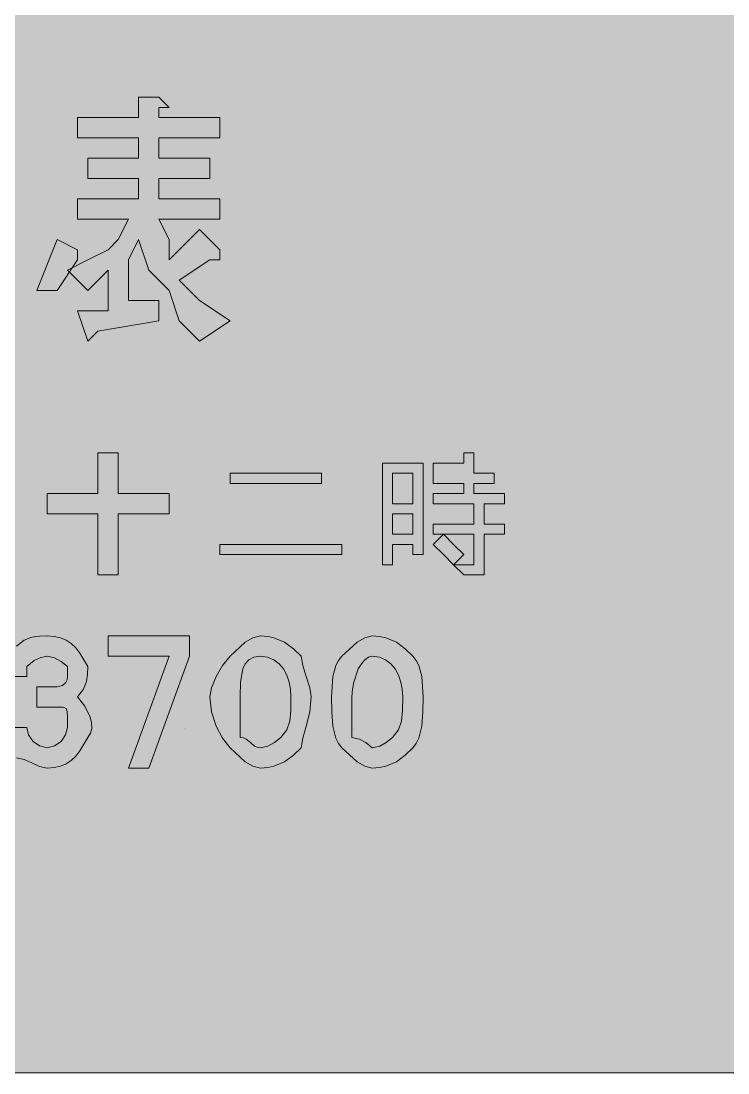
# Model space of a CAD drawing. Header units: metres. Extents: x 10 to 558, y 11 to 260.
# Drawn here: x 372.7 to 456.1, y 11.3 to 135.5 of the extents above; entities that cross this region are included whole.
import ezdxf

# ---------------------------------------------------------------- set-up
doc = ezdxf.new("R2010")
doc.units = ezdxf.units.M
for name, color, linetype, true_color in [('FILL_BLUE_0000FF', 7, 'Continuous', 0x0000ff), ('FILL_WHITE_FFFFFF', 7, 'Continuous', 0xffffff), ('STROKE_WHITE_FFFFFF', 7, 'Continuous', 0xffffff)]:
    doc.layers.add(name, color=color, linetype=linetype, true_color=true_color)

msp = doc.modelspace()

# ---------------------------------------------------------------- hatches: boundary and pattern name
at = {"layer": 'FILL_BLUE_0000FF', "true_color": 0x0000ff}
h = msp.add_hatch(color=7, dxfattribs=at)
h.dxf.hatch_style = 1
h.paths.add_polyline_path([(551.8, 259.63), (552.54, 259.47), (553.8, 258.93), (554.83, 258.16), (555.75, 257.28), (556.54, 256.78), (557.14, 256.19), (557.56, 255.55), (557.85, 254.88), (558.11, 253.57), (558.15, 252.48), (558.15, 18.48), (558.15, 16.08), (557.44, 15.2), (556.95, 14.43), (556.46, 13.89), (556.15, 13.73), (555.75, 13.68), (555.3, 12.89), (554.83, 12.29), (554.34, 11.87), (553.8, 11.58), (552.54, 11.32), (550.95, 11.28), (16.95, 11.28), (13.35, 11.28), (13.3, 11.68), (13.14, 11.99), (12.6, 12.48), (11.83, 12.97), (10.95, 13.68), (10.26, 14.6), (9.9, 15.63), (9.77, 16.89), (9.75, 18.48), (9.75, 252.48), (9.75, 254.88), (9.8, 255.28), (9.94, 255.59), (10.35, 256.08), (10.76, 256.57), (10.9, 256.88), (10.95, 257.28), (11.83, 257.47), (12.6, 257.88), (13.35, 258.48), (14.25, 258.67), (15.15, 259.08), (16.05, 259.49), (16.95, 259.68), (550.95, 259.68), (551.8, 259.63)])
at = {"layer": 'FILL_WHITE_FFFFFF', "true_color": 0xffffff}
h = msp.add_hatch(color=7, dxfattribs=at)
h.dxf.hatch_style = 1
h.paths.add_polyline_path([(386.55, 124.08), (386.55, 126.48), (388.95, 126.48), (390.15, 125.28), (388.95, 125.28), (388.95, 124.08), (396.15, 124.08), (396.15, 121.68), (388.95, 121.68), (388.95, 119.28), (394.95, 119.28), (394.95, 116.88), (388.95, 116.88), (388.95, 114.48), (396.15, 114.48), (396.15, 112.08), (388.95, 112.08), (390.15, 109.68), (390.15, 107.28), (393.75, 110.88), (396.15, 108.48), (396.15, 107.28), (394.95, 107.28), (391.35, 104.88), (393.75, 102.48), (397.35, 100.08), (393.75, 97.68), (391.35, 100.08), (390.15, 103.68), (387.75, 106.08), (386.55, 109.68), (385.35, 107.28), (385.35, 102.48), (388.95, 102.48), (388.95, 100.08), (381.75, 98.88), (380.55, 97.68), (379.35, 101.28), (382.95, 101.28), (382.95, 106.08), (380.55, 103.68), (378.15, 106.08), (380.55, 107.28), (382.95, 108.48), (384.15, 109.68), (385.35, 112.08), (379.35, 112.08), (379.35, 114.48), (386.55, 114.48), (386.55, 116.88), (380.55, 116.88), (380.55, 119.28), (386.55, 119.28), (386.55, 121.68), (379.35, 121.68), (379.35, 124.08), (386.55, 124.08)])
h = msp.add_hatch(color=7, dxfattribs=at)
h.dxf.hatch_style = 1
h.paths.add_polyline_path([(376.95, 109.68), (379.35, 108.48), (379.35, 107.28), (376.95, 103.68), (374.55, 103.68), (376.95, 109.68)])
h = msp.add_hatch(color=7, dxfattribs=at)
h.dxf.hatch_style = 1
h.paths.add_polyline_path([(384.15, 84.48), (384.15, 79.68), (390.15, 79.68), (390.15, 77.28), (384.15, 77.28), (384.15, 70.08), (381.75, 70.08), (381.75, 77.28), (375.75, 77.28), (375.75, 79.68), (381.75, 79.68), (381.75, 84.48), (382.95, 84.48), (384.15, 84.48)])
h = msp.add_hatch(color=7, dxfattribs=at)
h.dxf.hatch_style = 1
h.paths.add_polyline_path([(424.95, 80.88), (421.35, 80.88), (421.35, 83.28), (424.95, 83.28), (424.95, 84.48), (426.15, 84.48), (426.15, 82.08), (428.55, 82.08), (428.55, 80.88), (426.15, 80.88), (426.15, 79.68), (429.75, 79.68), (429.75, 78.48), (427.35, 78.48), (427.35, 76.08), (429.75, 76.08), (429.75, 74.88), (427.35, 74.88), (427.35, 71.28), (427.35, 70.08), (426.15, 70.08), (424.95, 70.08), (423.75, 71.28), (424.95, 71.28), (426.15, 71.28), (426.15, 72.48), (426.15, 74.88), (421.35, 74.88), (421.35, 76.08), (426.15, 76.08), (426.15, 78.48), (421.35, 78.48), (421.35, 79.68), (424.95, 79.68), (424.95, 80.88)])
h = msp.add_hatch(color=7, dxfattribs=at)
h.dxf.hatch_style = 1
h.paths.add_polyline_path([(418.95, 72.48), (418.95, 73.68), (416.55, 73.68), (416.55, 71.28), (415.35, 71.28), (415.35, 72.48), (415.35, 83.28), (420.15, 83.28), (420.15, 72.48), (418.95, 72.48)])
h.paths.add_polyline_path([(416.55, 82.08), (416.55, 78.48), (418.95, 78.48), (418.95, 82.08), (416.55, 82.08)], flags=16)
h.paths.add_polyline_path([(418.95, 77.28), (416.55, 77.28), (416.55, 74.88), (418.95, 74.88), (418.95, 77.28)], flags=16)
h = msp.add_hatch(color=7, dxfattribs=at)
h.dxf.hatch_style = 1
h.paths.add_polyline_path([(408.15, 82.08), (408.15, 80.88), (397.35, 80.88), (397.35, 82.08), (408.15, 82.08)])
h = msp.add_hatch(color=7, dxfattribs=at)
h.dxf.hatch_style = 1
h.paths.add_polyline_path([(423.75, 73.68), (424.95, 72.48), (423.75, 71.28), (422.55, 72.48), (421.35, 73.68), (422.55, 74.88), (423.75, 73.68)])
h = msp.add_hatch(color=7, dxfattribs=at)
h.dxf.hatch_style = 1
h.paths.add_polyline_path([(410.55, 73.68), (410.55, 72.48), (396.15, 72.48), (396.15, 73.68), (410.55, 73.68)])
h = msp.add_hatch(color=7, dxfattribs=at)
h.dxf.hatch_style = 1
h.paths.add_polyline_path([(378.15, 53.28), (378.13, 53.97), (378, 54.33), (377.64, 54.46), (376.95, 54.48), (374.55, 54.48), (374.55, 56.88), (376.95, 56.88), (377.55, 57.03), (377.96, 57.39), (378.1, 57.68), (378.15, 58.08), (378.15, 59.28), (377.4, 59.88), (376.63, 60.29), (375.75, 60.48), (375, 60.33), (374.23, 59.97), (373.35, 59.28), (373.35, 58.08), (370.95, 58.08), (370.97, 58.98), (371.1, 59.88), (371.46, 60.78), (372.15, 61.68), (373.05, 62.37), (373.95, 62.73), (374.85, 62.86), (375.75, 62.88), (376.6, 62.82), (377.34, 62.65), (378.01, 62.37), (378.6, 61.98), (379.14, 61.47), (379.63, 60.85), (380.55, 59.28), (380.53, 58.38), (380.4, 57.48), (380.04, 56.58), (379.35, 55.68), (380.21, 54.59), (380.85, 53.28), (381.01, 52.61), (381.04, 51.97), (380.89, 51.38), (380.55, 50.88), (379.63, 49.3), (379.14, 48.69), (378.6, 48.18), (378.01, 47.79), (377.34, 47.5), (376.6, 47.34), (375.75, 47.28), (374.85, 47.47), (373.95, 47.88), (373.05, 48.29), (372.15, 48.48), (371.46, 49.19), (371.1, 49.68), (370.97, 50.17), (370.95, 50.88), (370.95, 52.08), (373.35, 52.08), (373.56, 51.2), (374.1, 50.43), (374.87, 49.89), (375.75, 49.68), (376.63, 49.89), (377.4, 50.43), (377.94, 51.2), (378.15, 52.08), (378.15, 53.28)])
h = msp.add_hatch(color=7, dxfattribs=at)
h.dxf.hatch_style = 1
h.paths.add_polyline_path([(390.15, 60.48), (382.95, 60.48), (382.95, 62.88), (392.55, 62.88), (392.55, 60.48), (387.75, 47.28), (385.35, 47.28), (390.15, 60.48)])
h = msp.add_hatch(color=7, dxfattribs=at)
h.dxf.hatch_style = 1
h.paths.add_polyline_path([(395.7, 58.08), (396.47, 59.39), (397.35, 60.48), (399.15, 62.13), (400.05, 62.67), (400.95, 62.88), (401.8, 62.83), (402.54, 62.67), (403.8, 62.13), (404.83, 61.36), (405.75, 60.48), (405.94, 59.39), (406.35, 58.08), (406.76, 56.77), (406.95, 55.68), (406.76, 53.9), (406.35, 52.23), (405.94, 50.79), (405.75, 49.68), (404.83, 48.8), (403.8, 48.03), (402.54, 47.49), (401.8, 47.33), (400.95, 47.28), (400.05, 47.49), (399.15, 48.03), (397.35, 49.68), (396.47, 50.79), (395.7, 52.23), (395.16, 53.9), (394.95, 55.68), (395.16, 56.77), (395.7, 58.08)])
h.paths.add_polyline_path([(402.6, 50.28), (403.35, 50.88), (404.04, 51.8), (404.4, 52.83), (404.53, 54.09), (404.55, 55.68), (404.49, 56.58), (404.32, 57.44), (404.04, 58.25), (403.65, 58.98), (403.14, 59.59), (402.52, 60.07), (401.79, 60.37), (400.95, 60.48), (400.16, 60.37), (399.56, 60.07), (399.14, 59.59), (398.85, 58.98), (398.59, 57.44), (398.55, 55.68), (398.55, 50.88), (398.95, 50.83), (399.26, 50.69), (399.75, 50.28), (400.24, 49.87), (400.55, 49.73), (400.95, 49.68), (401.83, 49.87), (402.6, 50.28)], flags=16)
h = msp.add_hatch(color=7, dxfattribs=at)
h.dxf.hatch_style = 1
h.paths.add_polyline_path([(409.86, 59.39), (410.15, 59.98), (410.55, 60.48), (412.35, 62.13), (413.25, 62.67), (414.15, 62.88), (415, 62.83), (415.74, 62.67), (417, 62.13), (418.03, 61.36), (418.95, 60.48), (419.35, 59.98), (419.64, 59.39), (420, 58.08), (420.15, 55.68), (420.13, 53.9), (420, 52.23), (419.64, 50.79), (419.35, 50.18), (418.95, 49.68), (418.03, 48.8), (417, 48.03), (415.74, 47.49), (415, 47.33), (414.15, 47.28), (413.25, 47.49), (412.35, 48.03), (410.55, 49.68), (410.15, 50.18), (409.86, 50.79), (409.5, 52.23), (409.37, 53.9), (409.35, 55.68), (409.5, 58.08), (409.86, 59.39)])
h.paths.add_polyline_path([(415.8, 50.28), (416.55, 50.88), (417.24, 51.8), (417.6, 52.83), (417.73, 54.09), (417.75, 55.68), (417.69, 56.58), (417.52, 57.44), (417.24, 58.25), (416.85, 58.98), (416.34, 59.59), (415.72, 60.07), (414.99, 60.37), (414.15, 60.48), (413.7, 60.37), (413.27, 60.07), (412.86, 59.59), (412.5, 58.98), (411.96, 57.44), (411.8, 56.58), (411.75, 55.68), (411.75, 50.88), (412.63, 50.69), (413.4, 50.28), (414.15, 49.68), (415.03, 49.87), (415.8, 50.28)], flags=16)

# ---------------------------------------------------------------- linework, layer by layer
at = {"layer": 'FILL_BLUE_0000FF', "lineweight": 0, "true_color": 0x0000ff}
msp.add_lwpolyline([(550.95, 11.28), (16.95, 11.28)], dxfattribs=at)
at = {"layer": 'FILL_WHITE_FFFFFF', "lineweight": 0, "true_color": 0xffffff}
for points in [[(386.55, 124.08), (386.55, 126.48), (388.95, 126.48), (390.15, 125.28), (388.95, 125.28), (388.95, 124.08), (396.15, 124.08), (396.15, 121.68), (388.95, 121.68), (388.95, 119.28), (394.95, 119.28), (394.95, 116.88), (388.95, 116.88), (388.95, 114.48), (396.15, 114.48), (396.15, 112.08), (388.95, 112.08), (390.15, 109.68), (390.15, 107.28), (393.75, 110.88), (396.15, 108.48), (396.15, 107.28), (394.95, 107.28), (391.35, 104.88), (393.75, 102.48), (397.35, 100.08), (393.75, 97.68), (391.35, 100.08), (390.15, 103.68), (387.75, 106.08), (386.55, 109.68), (385.35, 107.28), (385.35, 102.48), (388.95, 102.48), (388.95, 100.08), (381.75, 98.88), (380.55, 97.68), (379.35, 101.28), (382.95, 101.28), (382.95, 106.08), (380.55, 103.68), (378.15, 106.08), (380.55, 107.28), (382.95, 108.48), (384.15, 109.68), (385.35, 112.08), (379.35, 112.08), (379.35, 114.48), (386.55, 114.48), (386.55, 116.88), (380.55, 116.88), (380.55, 119.28), (386.55, 119.28), (386.55, 121.68), (379.35, 121.68), (379.35, 124.08)], [(376.95, 109.68), (379.35, 108.48), (379.35, 107.28), (376.95, 103.68), (374.55, 103.68)], [(384.15, 84.48), (384.15, 79.68), (390.15, 79.68), (390.15, 77.28), (384.15, 77.28), (384.15, 70.08), (381.75, 70.08), (381.75, 77.28), (375.75, 77.28), (375.75, 79.68), (381.75, 79.68), (381.75, 84.48), (382.95, 84.48)], [(424.95, 80.88), (421.35, 80.88), (421.35, 83.28), (424.95, 83.28), (424.95, 84.48), (426.15, 84.48), (426.15, 82.08), (428.55, 82.08), (428.55, 80.88), (426.15, 80.88), (426.15, 79.68), (429.75, 79.68), (429.75, 78.48), (427.35, 78.48), (427.35, 76.08), (429.75, 76.08), (429.75, 74.88), (427.35, 74.88), (427.35, 71.28), (427.35, 70.08), (426.15, 70.08), (424.95, 70.08), (423.75, 71.28), (424.95, 71.28), (426.15, 71.28), (426.15, 72.48), (426.15, 74.88), (421.35, 74.88), (421.35, 76.08), (426.15, 76.08), (426.15, 78.48), (421.35, 78.48), (421.35, 79.68), (424.95, 79.68)], [(418.95, 72.48), (418.95, 73.68), (416.55, 73.68), (416.55, 71.28), (415.35, 71.28), (415.35, 72.48), (415.35, 83.28), (420.15, 83.28), (420.15, 72.48)], [(408.15, 82.08), (408.15, 80.88), (397.35, 80.88), (397.35, 82.08)], [(416.55, 82.08), (416.55, 78.48), (418.95, 78.48), (418.95, 82.08)], [(418.95, 77.28), (416.55, 77.28), (416.55, 74.88), (418.95, 74.88)], [(423.75, 73.68), (424.95, 72.48), (423.75, 71.28), (422.55, 72.48), (421.35, 73.68), (422.55, 74.88)], [(410.55, 73.68), (410.55, 72.48), (396.15, 72.48), (396.15, 73.68)], [(390.15, 60.48), (382.95, 60.48), (382.95, 62.88), (392.55, 62.88), (392.55, 60.48), (387.75, 47.28), (385.35, 47.28)], [(395.7, 58.08), (396.47, 59.39), (397.35, 60.48), (399.15, 62.13), (400.05, 62.67), (400.95, 62.88), (401.8, 62.83), (402.54, 62.67), (403.8, 62.13), (404.83, 61.36), (405.75, 60.48), (405.94, 59.39), (406.35, 58.08), (406.76, 56.77), (406.95, 55.68), (406.76, 53.9), (406.35, 52.23), (405.94, 50.79), (405.75, 49.68), (404.83, 48.8), (403.8, 48.03), (402.54, 47.49), (401.8, 47.33), (400.95, 47.28), (400.05, 47.49), (399.15, 48.03), (397.35, 49.68), (396.47, 50.79), (395.7, 52.23), (395.16, 53.9), (394.95, 55.68), (395.16, 56.77)], [(409.86, 59.39), (410.15, 59.98), (410.55, 60.48), (412.35, 62.13), (413.25, 62.67), (414.15, 62.88), (415, 62.83), (415.74, 62.67), (417, 62.13), (418.03, 61.36), (418.95, 60.48), (419.35, 59.98), (419.64, 59.39), (420, 58.08), (420.15, 55.68), (420.13, 53.9), (420, 52.23), (419.64, 50.79), (419.35, 50.18), (418.95, 49.68), (418.03, 48.8), (417, 48.03), (415.74, 47.49), (415, 47.33), (414.15, 47.28), (413.25, 47.49), (412.35, 48.03), (410.55, 49.68), (410.15, 50.18), (409.86, 50.79), (409.5, 52.23), (409.37, 53.9), (409.35, 55.68), (409.5, 58.08)], [(402.6, 50.28), (403.35, 50.88), (404.04, 51.8), (404.4, 52.83), (404.53, 54.09), (404.55, 55.68), (404.49, 56.58), (404.32, 57.44), (404.04, 58.25), (403.65, 58.98), (403.14, 59.59), (402.52, 60.07), (401.79, 60.37), (400.95, 60.48), (400.16, 60.37), (399.56, 60.07), (399.14, 59.59), (398.85, 58.98), (398.59, 57.44), (398.55, 55.68), (398.55, 50.88), (398.95, 50.83), (399.26, 50.69), (399.75, 50.28), (400.24, 49.87), (400.55, 49.73), (400.95, 49.68), (401.83, 49.87)], [(415.8, 50.28), (416.55, 50.88), (417.24, 51.8), (417.6, 52.83), (417.73, 54.09), (417.75, 55.68), (417.69, 56.58), (417.52, 57.44), (417.24, 58.25), (416.85, 58.98), (416.34, 59.59), (415.72, 60.07), (414.99, 60.37), (414.15, 60.48), (413.7, 60.37), (413.27, 60.07), (412.86, 59.59), (412.5, 58.98), (411.96, 57.44), (411.8, 56.58), (411.75, 55.68), (411.75, 50.88), (412.63, 50.69), (413.4, 50.28), (414.15, 49.68), (415.03, 49.87)]]:
    msp.add_lwpolyline(points, close=True, dxfattribs=at)
for points in [[(372.15, 61.68), (373.05, 62.37), (373.95, 62.73), (374.85, 62.86), (375.75, 62.88), (376.6, 62.82), (377.34, 62.65), (378.01, 62.37), (378.6, 61.98), (379.14, 61.47), (379.63, 60.85), (380.55, 59.28), (380.53, 58.38), (380.4, 57.48), (380.04, 56.58), (379.35, 55.68), (380.21, 54.59), (380.85, 53.28), (381.01, 52.61), (381.04, 51.97), (380.89, 51.38), (380.55, 50.88), (379.63, 49.3), (379.14, 48.69), (378.6, 48.18), (378.01, 47.79), (377.34, 47.5), (376.6, 47.34), (375.75, 47.28), (374.85, 47.47), (373.95, 47.88), (373.05, 48.29), (372.15, 48.48)], [(370.95, 52.08), (373.35, 52.08), (373.56, 51.2), (374.1, 50.43), (374.87, 49.89), (375.75, 49.68), (376.63, 49.89), (377.4, 50.43), (377.94, 51.2), (378.15, 52.08), (378.15, 53.28), (378.13, 53.97), (378, 54.33), (377.64, 54.46), (376.95, 54.48), (374.55, 54.48), (374.55, 56.88), (376.95, 56.88), (377.55, 57.03), (377.96, 57.39), (378.1, 57.68), (378.15, 58.08), (378.15, 59.28), (377.4, 59.88), (376.63, 60.29), (375.75, 60.48), (375, 60.33), (374.23, 59.97), (373.35, 59.28), (373.35, 58.08), (370.95, 58.08)]]:
    msp.add_lwpolyline(points, dxfattribs=at)
at = {"layer": 'STROKE_WHITE_FFFFFF', "lineweight": 0, "true_color": 0xffffff}
for points in [[(391.95, 51.92), (391.95, 51.92)], [(391.95, 51.92), (391.95, 51.92)], [(391.95, 51.92), (391.95, 51.92)], [(391.95, 51.92), (391.95, 51.92)], [(391.95, 51.92), (391.95, 51.92)], [(391.95, 51.92), (391.95, 51.92)], [(411.95, 51.92), (411.95, 51.92)], [(411.95, 51.92), (411.95, 51.92)], [(411.95, 51.92), (411.95, 51.92)], [(411.95, 51.92), (411.95, 51.92)], [(411.95, 51.92), (411.95, 51.92)], [(411.95, 51.92), (411.95, 51.92)]]:
    msp.add_lwpolyline(points, dxfattribs=at)

doc.saveas('drawing.dxf')
